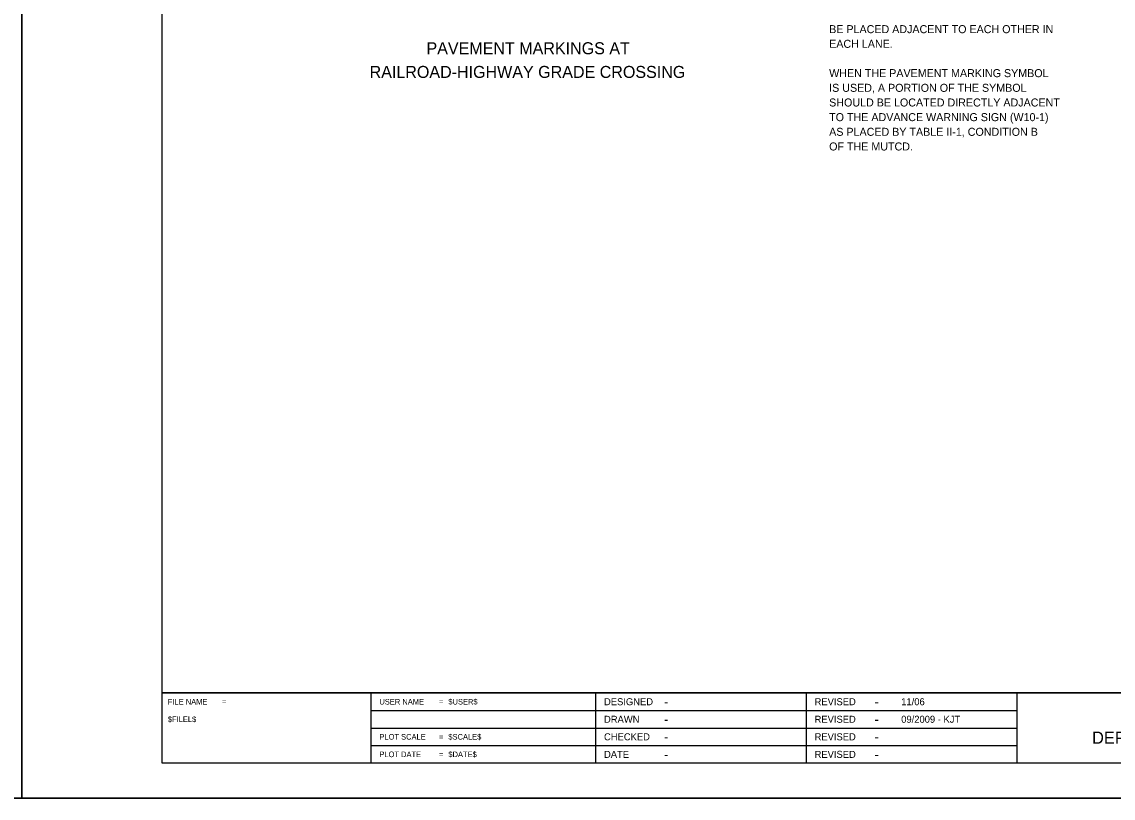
# Model space of a CAD drawing. Extents: x 100275 to 102995, y 95053 to 95493.
# Drawn here: x 102314.9 to 102625.9, y 95052.8 to 95274.1 of the extents above; entities that cross this region are included whole.
import ezdxf

# ---------------------------------------------------------------- set-up
doc = ezdxf.new("R2010")
doc.units = 0
for name, color, linetype in [('Design_PR_Roadway Notes', 7, 'Continuous'), ('Sheets_50 Reference Boundary', 7, 'Continuous'), ('Sheets_General Details', 7, 'Continuous'), ('Sheets_Printer Plotting Border', 7, 'Continuous')]:
    doc.layers.add(name, color=color, linetype=linetype)

msp = doc.modelspace()

# ---------------------------------------------------------------- linework, layer by layer
at = {"layer": 'Sheets_50 Reference Boundary'}
msp.add_lwpolyline([(102354.94, 95482.79), (102984.94, 95482.79), (102984.94, 95082.79), (102354.94, 95082.79)], close=True, dxfattribs=at)
at = {"layer": 'Sheets_General Details'}
for p, q in [((102314.94, 95052.79), (102314.94, 95492.79)), ((102354.94, 95082.79), (102984.94, 95082.79)), ((102414.42, 95082.79), (102414.42, 95062.79)), ((102478.42, 95082.79), (102478.42, 95062.79)), ((102538.42, 95082.79), (102538.42, 95062.79)), ((102598.42, 95082.79), (102598.42, 95062.79)), ((102414.42, 95077.79), (102598.42, 95077.79)), ((102414.42, 95072.79), (102598.42, 95072.79)), ((102414.42, 95067.79), (102598.42, 95067.79)), ((102314.94, 95052.79), (101634.94, 95052.79)), ((102994.94, 95052.79), (102314.94, 95052.79))]:
    msp.add_line(p, q, dxfattribs=at)
msp.add_lwpolyline([(102354.94, 95482.79), (102984.94, 95482.79), (102984.94, 95062.79), (102354.94, 95062.79)], close=True, dxfattribs=at)
at = {"layer": 'Sheets_Printer Plotting Border'}
for points in [[(101634.94, 95052.79), (102314.94, 95052.79), (102314.94, 95492.79), (101634.94, 95492.79)], [(102314.94, 95052.79), (102994.94, 95052.79), (102994.94, 95492.79), (102314.94, 95492.79)]]:
    msp.add_lwpolyline(points, close=True, dxfattribs=at)

# ---------------------------------------------------------------- texts
at = {"layer": 'Design_PR_Roadway Notes'}
for s, height, p in [('BE PLACED ADJACENT TO EACH OTHER IN', 2.28, (102544.97, 95270.87)), ('BE PLACED ADJACENT TO EACH OTHER IN', 2.28, (102544.97, 95270.87)), ('PAVEMENT MARKINGS AT', 3.42, (102430.24, 95264.86)), ('PAVEMENT MARKINGS AT', 3.42, (102430.24, 95264.86)), ('EACH LANE.', 2.28, (102544.97, 95266.69)), ('EACH LANE.', 2.28, (102544.97, 95266.69)), ('RAILROAD-HIGHWAY GRADE CROSSING', 3.42, (102414.03, 95258.11)), ('RAILROAD-HIGHWAY GRADE CROSSING', 3.42, (102414.03, 95258.11)), ('WHEN THE PAVEMENT MARKING SYMBOL', 2.28, (102544.97, 95258.33)), ('WHEN THE PAVEMENT MARKING SYMBOL', 2.28, (102544.97, 95258.33)), ('IS USED, A PORTION OF THE SYMBOL', 2.28, (102544.97, 95254.15)), ('IS USED, A PORTION OF THE SYMBOL', 2.28, (102544.97, 95254.15)), ('SHOULD BE LOCATED DIRECTLY ADJACENT', 2.28, (102544.97, 95249.97)), ('SHOULD BE LOCATED DIRECTLY ADJACENT', 2.28, (102544.97, 95249.97)), ('TO THE ADVANCE WARNING SIGN (W10-1)', 2.28, (102544.97, 95245.79)), ('TO THE ADVANCE WARNING SIGN (W10-1)', 2.28, (102544.97, 95245.79)), ('AS PLACED BY TABLE II-1, CONDITION B', 2.28, (102544.97, 95241.61)), ('AS PLACED BY TABLE II-1, CONDITION B', 2.28, (102544.97, 95241.61)), ('OF THE MUTCD.', 2.28, (102544.97, 95237.43)), ('OF THE MUTCD.', 2.28, (102544.97, 95237.43))]:
    msp.add_text(s, height=height, dxfattribs=at).set_placement(p)
at = {"layer": 'Sheets_General Details'}
for s, p in [('FILE NAME', (102356.54, 95079.49)), ('=', (102371.99, 95079.49)), ('USER NAME', (102416.82, 95079.49)), ('=', (102433.78, 95079.49)), ('$USER$', (102436.47, 95079.49)), ('$FILEL$', (102356.54, 95074.49)), ('PLOT SCALE', (102416.82, 95069.49)), ('$SCALE$', (102436.47, 95069.49)), ('=', (102433.78, 95069.49)), ('PLOT DATE', (102416.82, 95064.49)), ('=', (102433.78, 95064.49)), ('$DATE$', (102436.47, 95064.49))]:
    msp.add_text(s, height=1.6, rotation=360, dxfattribs=at).set_placement(p)
for s, height, p in [('DESIGNED', 2, (102480.82, 95079.29)), ('-', 2.8, (102497.9, 95078.89)), ('REVISED', 2, (102540.82, 95079.29)), ('-', 2.8, (102557.9, 95078.89)), ('11/06', 2, (102565.5, 95079.29)), ('DRAWN', 2, (102480.82, 95074.29)), ('-', 2.8, (102497.9, 95073.89)), ('REVISED', 2, (102540.82, 95074.29)), ('-', 2.8, (102557.9, 95073.89)), ('09/2009 - KJT', 2, (102565.5, 95074.29)), ('CHECKED', 2, (102480.82, 95069.29)), ('REVISED', 2, (102540.82, 95069.29)), ('DEPARTMENT OF TRANSPORTATION', 3.5, (102619.87, 95068.29)), ('-', 2.8, (102497.9, 95068.89)), ('-', 2.8, (102557.9, 95068.89)), ('DATE', 2, (102480.82, 95064.29)), ('-', 2.8, (102497.9, 95063.89)), ('REVISED', 2, (102540.82, 95064.29)), ('-', 2.8, (102557.9, 95063.89))]:
    msp.add_text(s, height=height, dxfattribs=at).set_placement(p)

doc.saveas('drawing.dxf')
